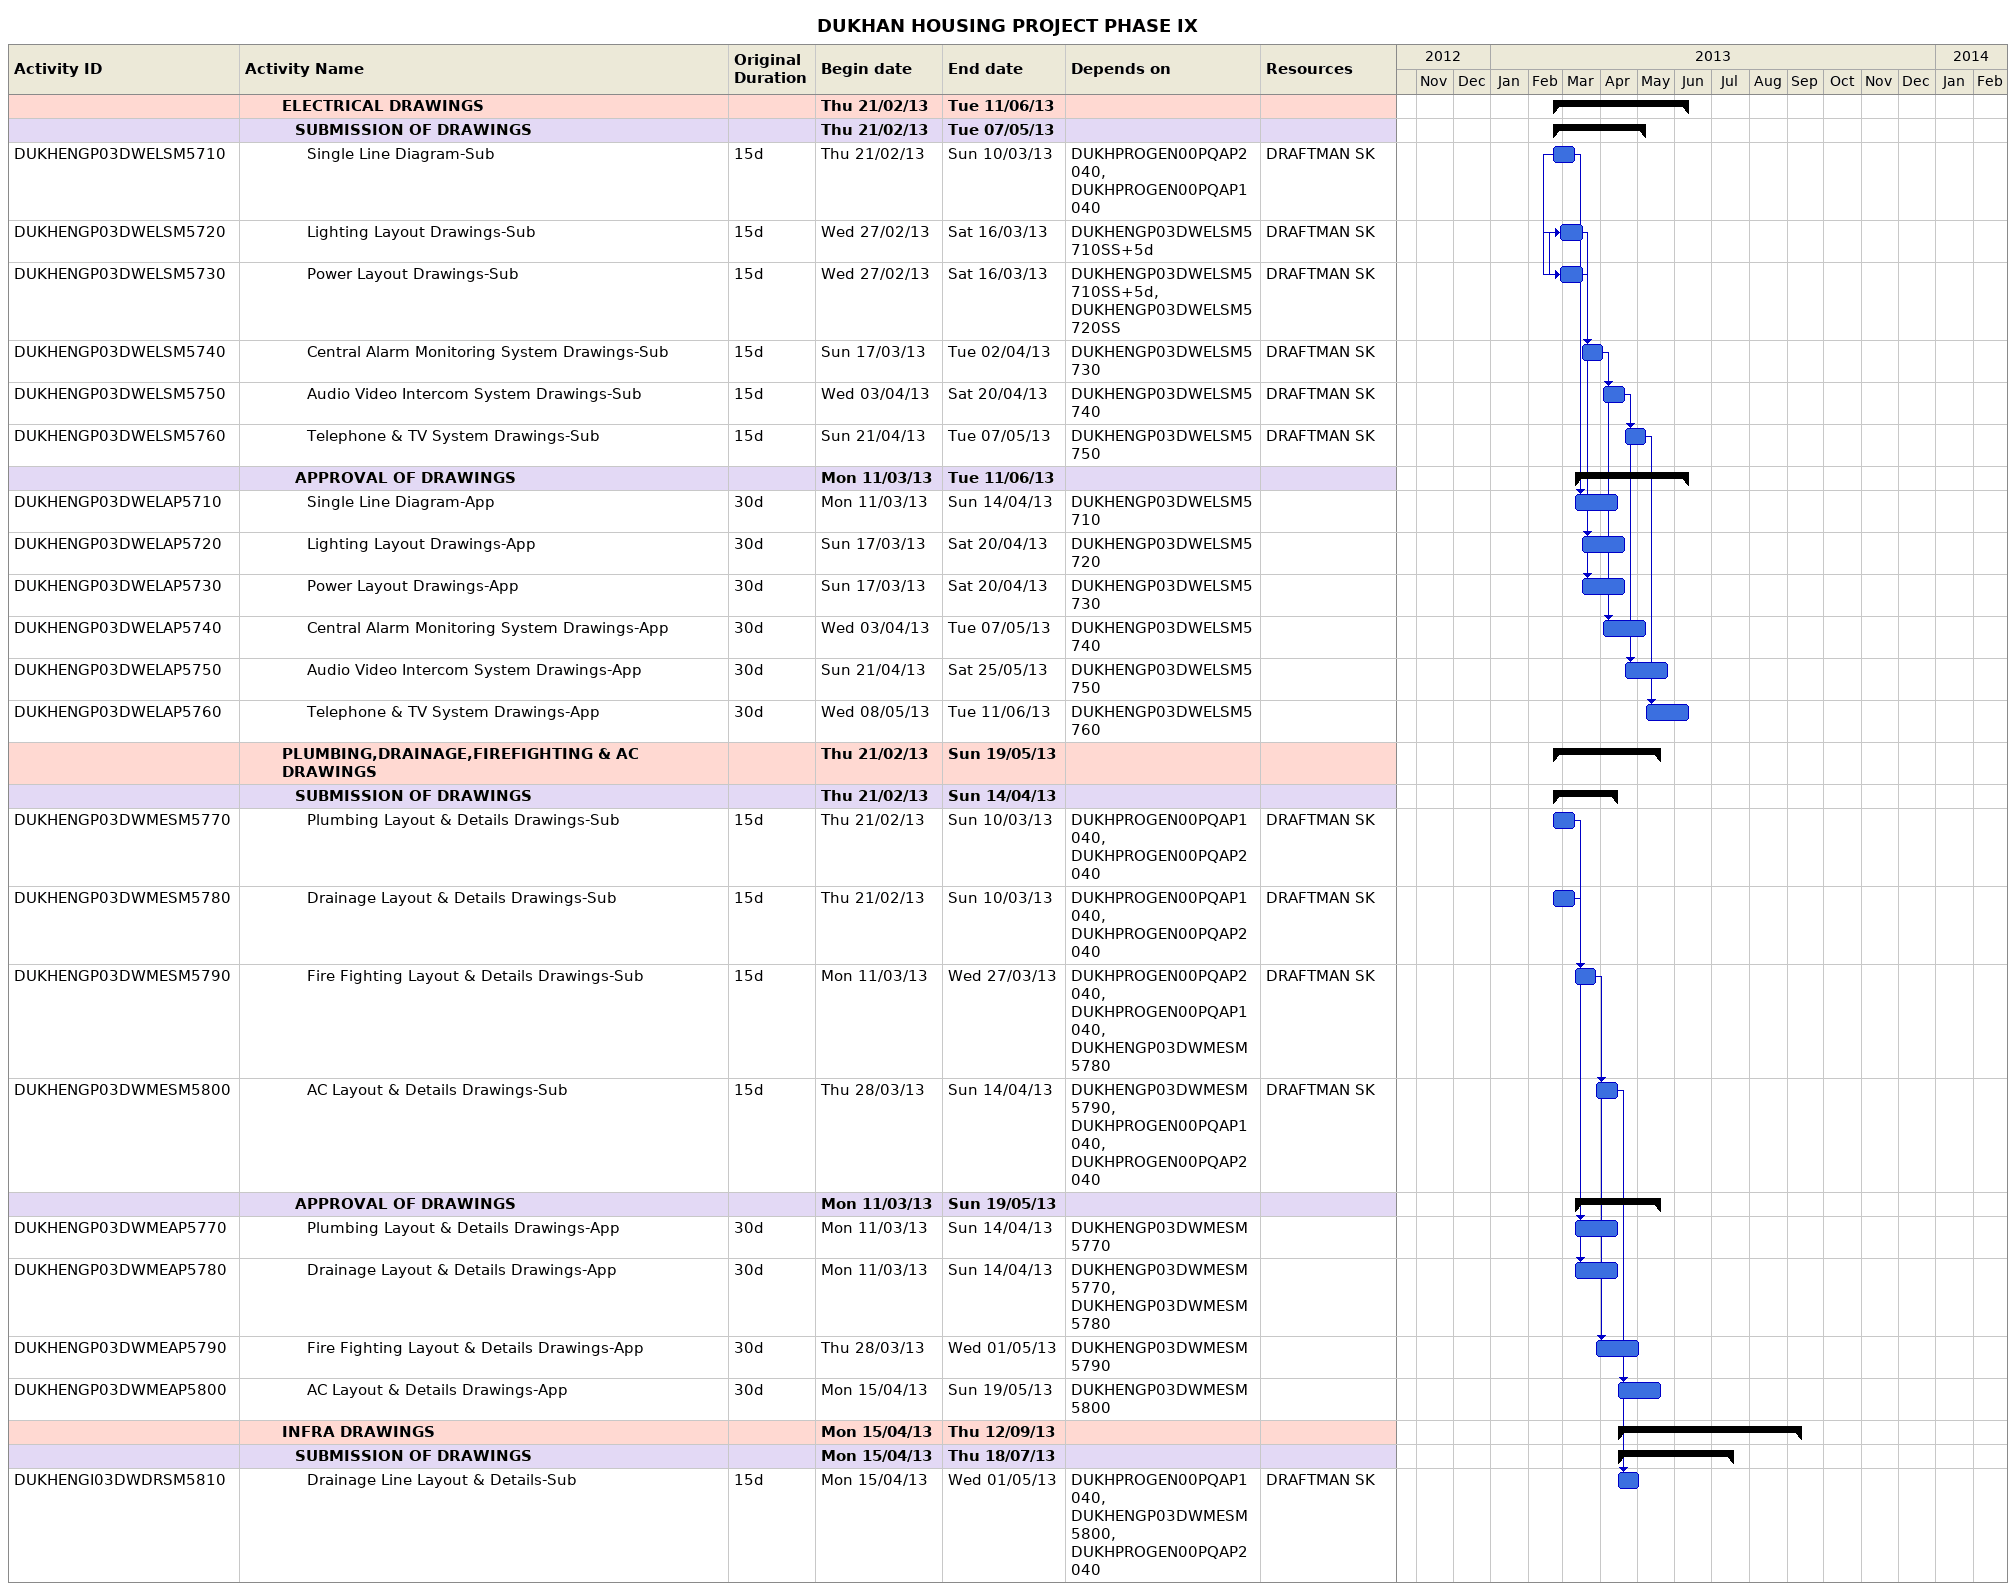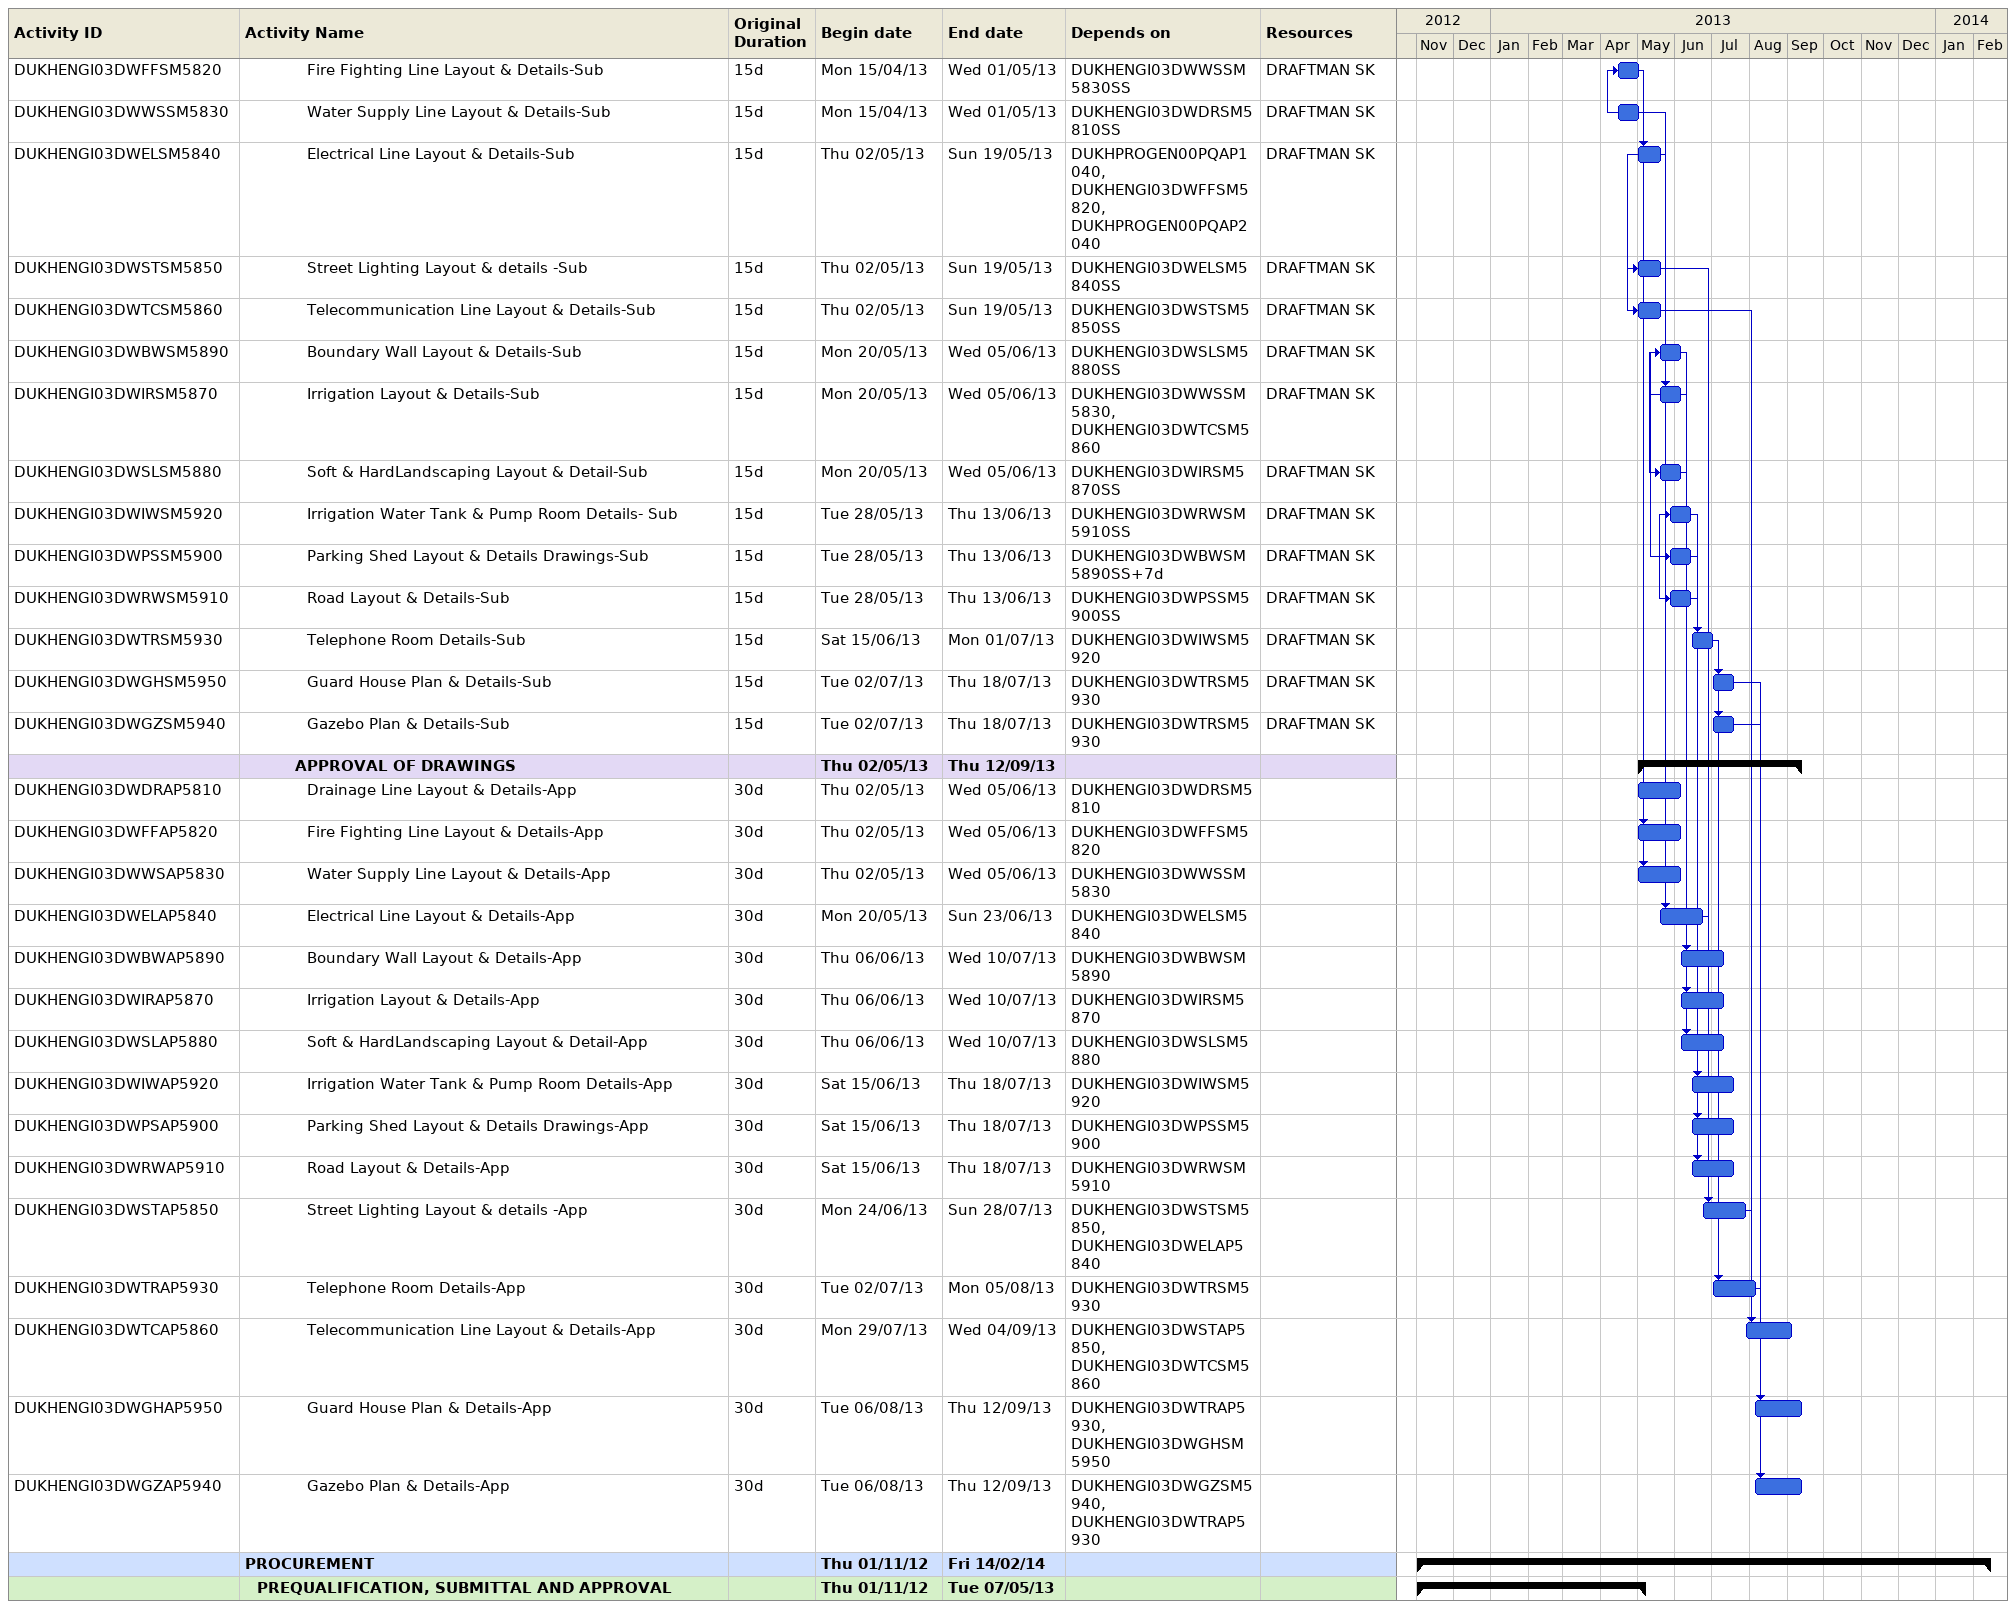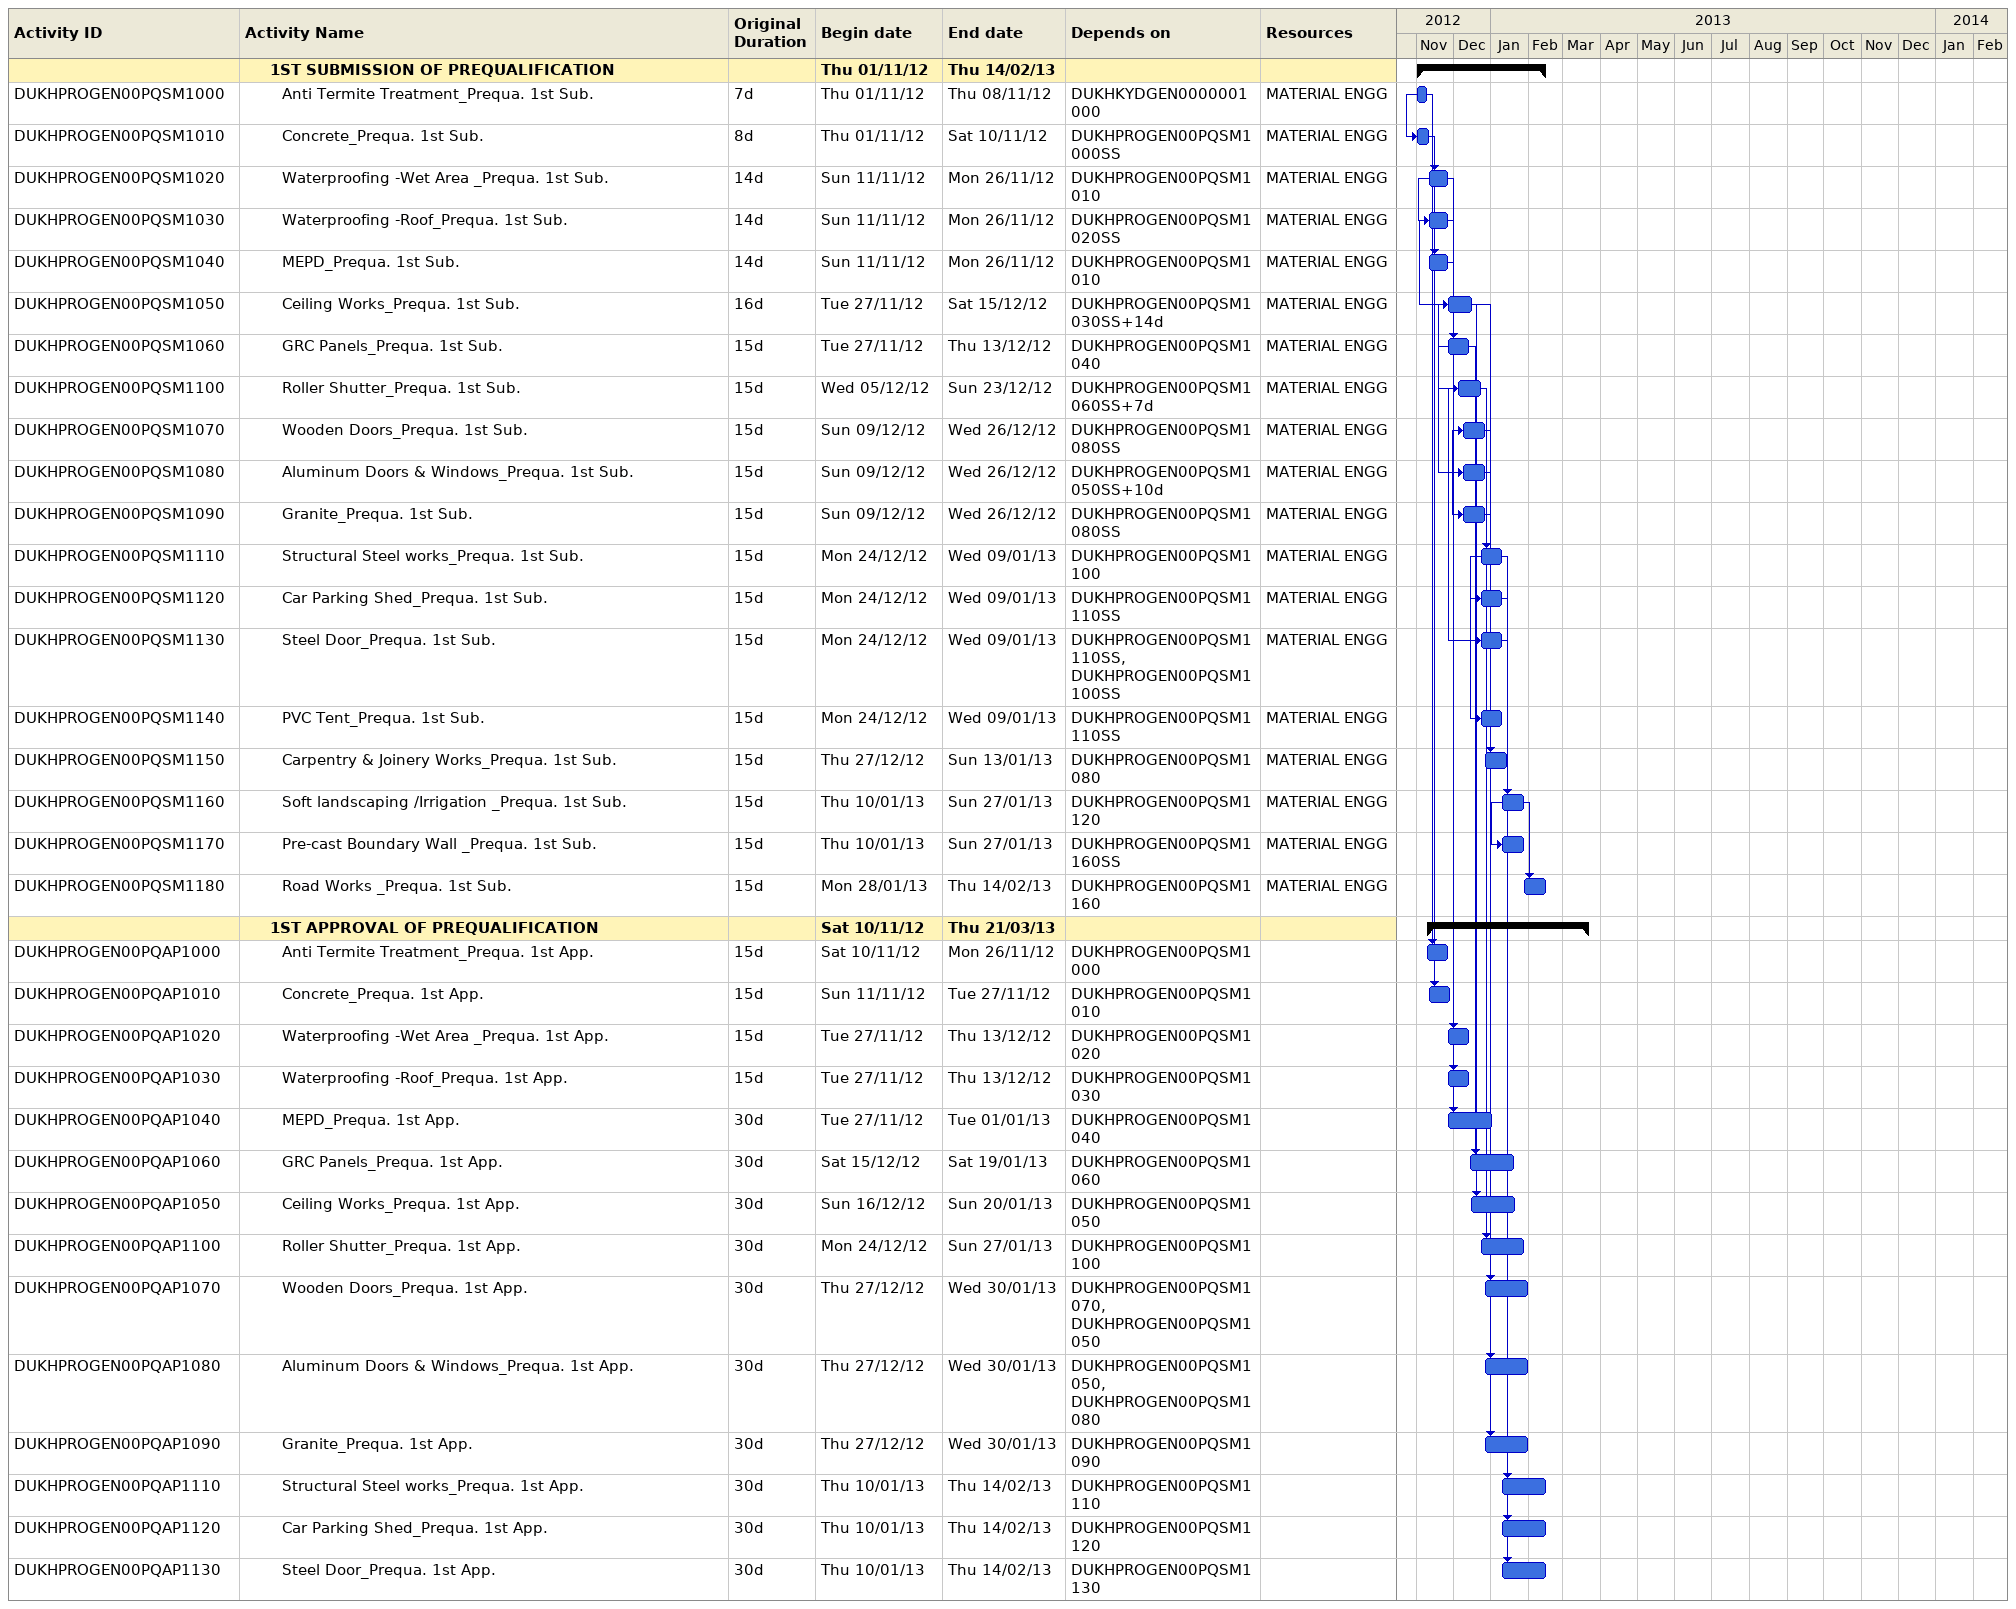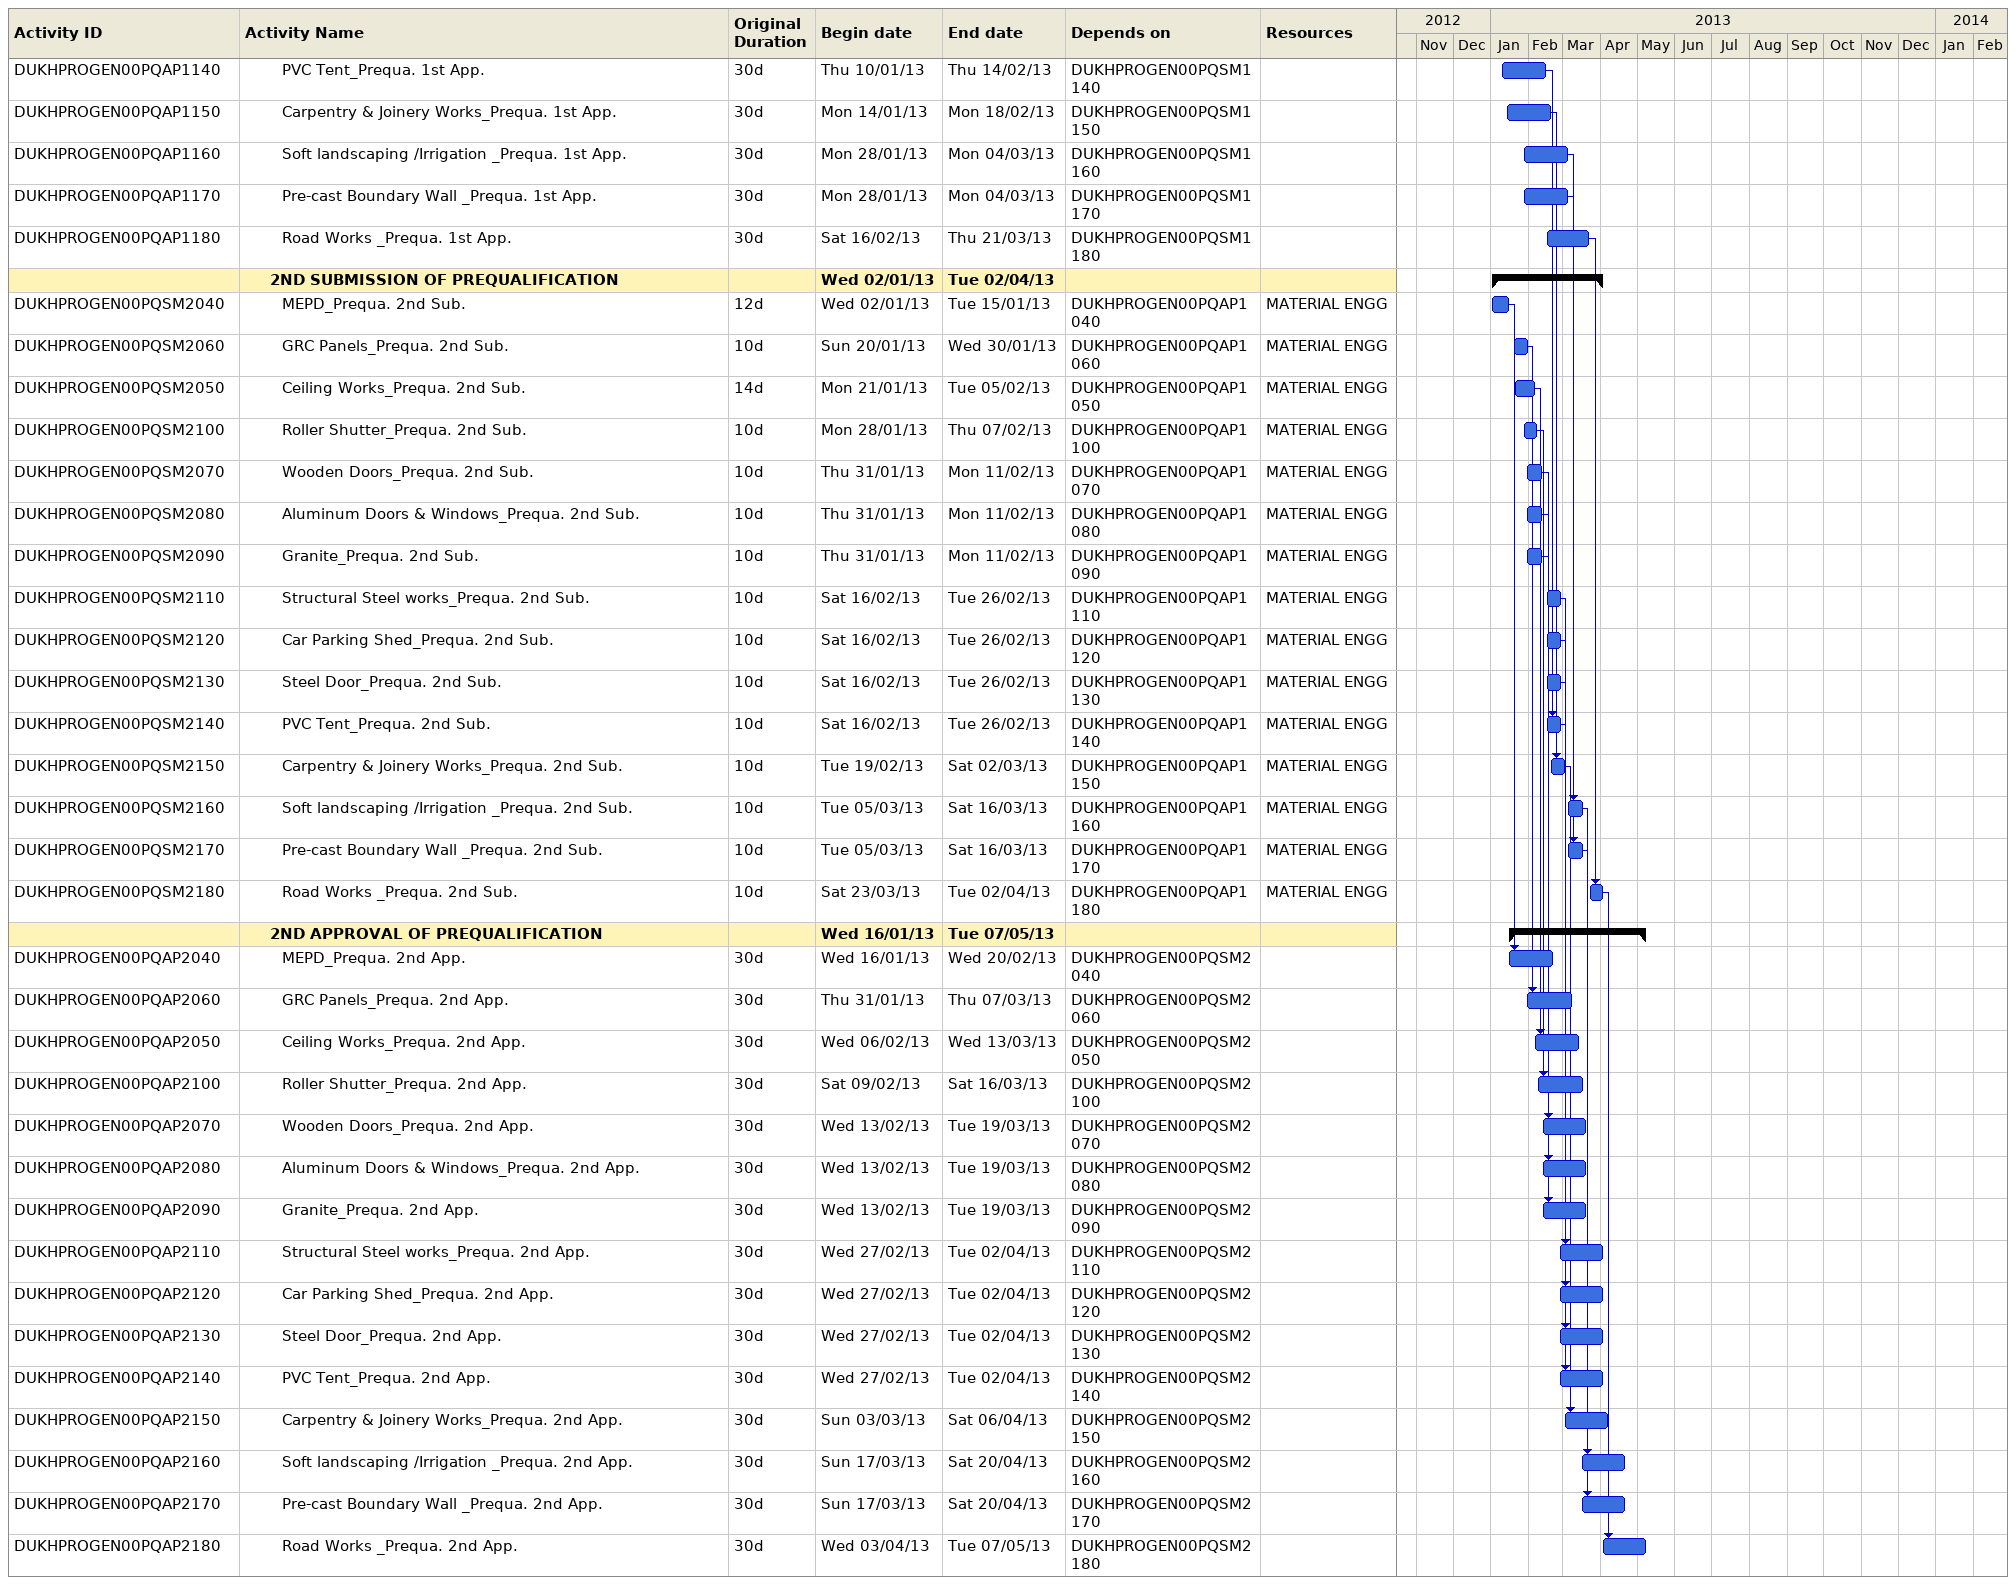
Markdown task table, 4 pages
DUKHAN HOUSING PROJECT PHASE IX

| ID | Level | Task | Original duration | Start | Finish | Predecessors | Resources |
|---|---|---|---|---|---|---|---|
|  | 4 | **ELECTRICAL DRAWINGS** |  | 2013-02-21 | 2013-06-11 |  |  |
|  | 5 | **SUBMISSION OF DRAWINGS** |  | 2013-02-21 | 2013-05-07 |  |  |
| DUKHENGP03DWELSM5710 | 6 | Single Line Diagram-Sub | 15d | 2013-02-21 | 2013-03-10 | DUKHPROGEN00PQAP2040, DUKHPROGEN00PQAP1040 | DRAFTMAN SK |
| DUKHENGP03DWELSM5720 | 6 | Lighting Layout Drawings-Sub | 15d | 2013-02-27 | 2013-03-16 | DUKHENGP03DWELSM5710SS+5d | DRAFTMAN SK |
| DUKHENGP03DWELSM5730 | 6 | Power Layout Drawings-Sub | 15d | 2013-02-27 | 2013-03-16 | DUKHENGP03DWELSM5710SS+5d, DUKHENGP03DWELSM5720SS | DRAFTMAN SK |
| DUKHENGP03DWELSM5740 | 6 | Central Alarm Monitoring System Drawings-Sub | 15d | 2013-03-17 | 2013-04-02 | DUKHENGP03DWELSM5730 | DRAFTMAN SK |
| DUKHENGP03DWELSM5750 | 6 | Audio Video Intercom System Drawings-Sub | 15d | 2013-04-03 | 2013-04-20 | DUKHENGP03DWELSM5740 | DRAFTMAN SK |
| DUKHENGP03DWELSM5760 | 6 | Telephone & TV System Drawings-Sub | 15d | 2013-04-21 | 2013-05-07 | DUKHENGP03DWELSM5750 | DRAFTMAN SK |
|  | 5 | **APPROVAL OF DRAWINGS** |  | 2013-03-11 | 2013-06-11 |  |  |
| DUKHENGP03DWELAP5710 | 6 | Single Line Diagram-App | 30d | 2013-03-11 | 2013-04-14 | DUKHENGP03DWELSM5710 |  |
| DUKHENGP03DWELAP5720 | 6 | Lighting Layout Drawings-App | 30d | 2013-03-17 | 2013-04-20 | DUKHENGP03DWELSM5720 |  |
| DUKHENGP03DWELAP5730 | 6 | Power Layout Drawings-App | 30d | 2013-03-17 | 2013-04-20 | DUKHENGP03DWELSM5730 |  |
| DUKHENGP03DWELAP5740 | 6 | Central Alarm Monitoring System Drawings-App | 30d | 2013-04-03 | 2013-05-07 | DUKHENGP03DWELSM5740 |  |
| DUKHENGP03DWELAP5750 | 6 | Audio Video Intercom System Drawings-App | 30d | 2013-04-21 | 2013-05-25 | DUKHENGP03DWELSM5750 |  |
| DUKHENGP03DWELAP5760 | 6 | Telephone & TV System Drawings-App | 30d | 2013-05-08 | 2013-06-11 | DUKHENGP03DWELSM5760 |  |
|  | 4 | **PLUMBING,DRAINAGE,FIREFIGHTING & AC DRAWINGS** |  | 2013-02-21 | 2013-05-19 |  |  |
|  | 5 | **SUBMISSION OF DRAWINGS** |  | 2013-02-21 | 2013-04-14 |  |  |
| DUKHENGP03DWMESM5770 | 6 | Plumbing Layout & Details Drawings-Sub | 15d | 2013-02-21 | 2013-03-10 | DUKHPROGEN00PQAP1040, DUKHPROGEN00PQAP2040 | DRAFTMAN SK |
| DUKHENGP03DWMESM5780 | 6 | Drainage Layout & Details Drawings-Sub | 15d | 2013-02-21 | 2013-03-10 | DUKHPROGEN00PQAP1040, DUKHPROGEN00PQAP2040 | DRAFTMAN SK |
| DUKHENGP03DWMESM5790 | 6 | Fire Fighting Layout & Details Drawings-Sub | 15d | 2013-03-11 | 2013-03-27 | DUKHPROGEN00PQAP2040, DUKHPROGEN00PQAP1040, DUKHENGP03DWMESM5780 | DRAFTMAN SK |
| DUKHENGP03DWMESM5800 | 6 | AC Layout & Details Drawings-Sub | 15d | 2013-03-28 | 2013-04-14 | DUKHENGP03DWMESM5790, DUKHPROGEN00PQAP1040, DUKHPROGEN00PQAP2040 | DRAFTMAN SK |
|  | 5 | **APPROVAL OF DRAWINGS** |  | 2013-03-11 | 2013-05-19 |  |  |
| DUKHENGP03DWMEAP5770 | 6 | Plumbing Layout & Details Drawings-App | 30d | 2013-03-11 | 2013-04-14 | DUKHENGP03DWMESM5770 |  |
| DUKHENGP03DWMEAP5780 | 6 | Drainage Layout & Details Drawings-App | 30d | 2013-03-11 | 2013-04-14 | DUKHENGP03DWMESM5770, DUKHENGP03DWMESM5780 |  |
| DUKHENGP03DWMEAP5790 | 6 | Fire Fighting Layout & Details Drawings-App | 30d | 2013-03-28 | 2013-05-01 | DUKHENGP03DWMESM5790 |  |
| DUKHENGP03DWMEAP5800 | 6 | AC Layout & Details Drawings-App | 30d | 2013-04-15 | 2013-05-19 | DUKHENGP03DWMESM5800 |  |
|  | 4 | **INFRA DRAWINGS** |  | 2013-04-15 | 2013-09-12 |  |  |
|  | 5 | **SUBMISSION OF DRAWINGS** |  | 2013-04-15 | 2013-07-18 |  |  |
| DUKHENGI03DWDRSM5810 | 6 | Drainage Line Layout & Details-Sub | 15d | 2013-04-15 | 2013-05-01 | DUKHPROGEN00PQAP1040, DUKHENGP03DWMESM5800, DUKHPROGEN00PQAP2040 | DRAFTMAN SK |
| DUKHENGI03DWFFSM5820 | 6 | Fire Fighting Line Layout & Details-Sub | 15d | 2013-04-15 | 2013-05-01 | DUKHENGI03DWWSSM5830SS | DRAFTMAN SK |
| DUKHENGI03DWWSSM5830 | 6 | Water Supply Line Layout & Details-Sub | 15d | 2013-04-15 | 2013-05-01 | DUKHENGI03DWDRSM5810SS | DRAFTMAN SK |
| DUKHENGI03DWELSM5840 | 6 | Electrical Line Layout & Details-Sub | 15d | 2013-05-02 | 2013-05-19 | DUKHPROGEN00PQAP1040, DUKHENGI03DWFFSM5820, DUKHPROGEN00PQAP2040 | DRAFTMAN SK |
| DUKHENGI03DWSTSM5850 | 6 | Street Lighting Layout & details -Sub | 15d | 2013-05-02 | 2013-05-19 | DUKHENGI03DWELSM5840SS | DRAFTMAN SK |
| DUKHENGI03DWTCSM5860 | 6 | Telecommunication Line Layout & Details-Sub | 15d | 2013-05-02 | 2013-05-19 | DUKHENGI03DWSTSM5850SS | DRAFTMAN SK |
| DUKHENGI03DWBWSM5890 | 6 | Boundary Wall Layout & Details-Sub | 15d | 2013-05-20 | 2013-06-05 | DUKHENGI03DWSLSM5880SS | DRAFTMAN SK |
| DUKHENGI03DWIRSM5870 | 6 | Irrigation Layout & Details-Sub | 15d | 2013-05-20 | 2013-06-05 | DUKHENGI03DWWSSM5830, DUKHENGI03DWTCSM5860 | DRAFTMAN SK |
| DUKHENGI03DWSLSM5880 | 6 | Soft & HardLandscaping Layout & Detail-Sub | 15d | 2013-05-20 | 2013-06-05 | DUKHENGI03DWIRSM5870SS | DRAFTMAN SK |
| DUKHENGI03DWIWSM5920 | 6 | Irrigation Water Tank & Pump Room Details- Sub | 15d | 2013-05-28 | 2013-06-13 | DUKHENGI03DWRWSM5910SS | DRAFTMAN SK |
| DUKHENGI03DWPSSM5900 | 6 | Parking Shed Layout & Details Drawings-Sub | 15d | 2013-05-28 | 2013-06-13 | DUKHENGI03DWBWSM5890SS+7d | DRAFTMAN SK |
| DUKHENGI03DWRWSM5910 | 6 | Road Layout & Details-Sub | 15d | 2013-05-28 | 2013-06-13 | DUKHENGI03DWPSSM5900SS | DRAFTMAN SK |
| DUKHENGI03DWTRSM5930 | 6 | Telephone Room Details-Sub | 15d | 2013-06-15 | 2013-07-01 | DUKHENGI03DWIWSM5920 | DRAFTMAN SK |
| DUKHENGI03DWGHSM5950 | 6 | Guard House Plan & Details-Sub | 15d | 2013-07-02 | 2013-07-18 | DUKHENGI03DWTRSM5930 | DRAFTMAN SK |
| DUKHENGI03DWGZSM5940 | 6 | Gazebo Plan & Details-Sub | 15d | 2013-07-02 | 2013-07-18 | DUKHENGI03DWTRSM5930 | DRAFTMAN SK |
|  | 5 | **APPROVAL OF DRAWINGS** |  | 2013-05-02 | 2013-09-12 |  |  |
| DUKHENGI03DWDRAP5810 | 6 | Drainage Line Layout & Details-App | 30d | 2013-05-02 | 2013-06-05 | DUKHENGI03DWDRSM5810 |  |
| DUKHENGI03DWFFAP5820 | 6 | Fire Fighting Line Layout & Details-App | 30d | 2013-05-02 | 2013-06-05 | DUKHENGI03DWFFSM5820 |  |
| DUKHENGI03DWWSAP5830 | 6 | Water Supply Line Layout & Details-App | 30d | 2013-05-02 | 2013-06-05 | DUKHENGI03DWWSSM5830 |  |
| DUKHENGI03DWELAP5840 | 6 | Electrical Line Layout & Details-App | 30d | 2013-05-20 | 2013-06-23 | DUKHENGI03DWELSM5840 |  |
| DUKHENGI03DWBWAP5890 | 6 | Boundary Wall Layout & Details-App | 30d | 2013-06-06 | 2013-07-10 | DUKHENGI03DWBWSM5890 |  |
| DUKHENGI03DWIRAP5870 | 6 | Irrigation Layout & Details-App | 30d | 2013-06-06 | 2013-07-10 | DUKHENGI03DWIRSM5870 |  |
| DUKHENGI03DWSLAP5880 | 6 | Soft & HardLandscaping Layout & Detail-App | 30d | 2013-06-06 | 2013-07-10 | DUKHENGI03DWSLSM5880 |  |
| DUKHENGI03DWIWAP5920 | 6 | Irrigation Water Tank & Pump Room Details-App | 30d | 2013-06-15 | 2013-07-18 | DUKHENGI03DWIWSM5920 |  |
| DUKHENGI03DWPSAP5900 | 6 | Parking Shed Layout & Details Drawings-App | 30d | 2013-06-15 | 2013-07-18 | DUKHENGI03DWPSSM5900 |  |
| DUKHENGI03DWRWAP5910 | 6 | Road Layout & Details-App | 30d | 2013-06-15 | 2013-07-18 | DUKHENGI03DWRWSM5910 |  |
| DUKHENGI03DWSTAP5850 | 6 | Street Lighting Layout & details -App | 30d | 2013-06-24 | 2013-07-28 | DUKHENGI03DWSTSM5850, DUKHENGI03DWELAP5840 |  |
| DUKHENGI03DWTRAP5930 | 6 | Telephone Room Details-App | 30d | 2013-07-02 | 2013-08-05 | DUKHENGI03DWTRSM5930 |  |
| DUKHENGI03DWTCAP5860 | 6 | Telecommunication Line Layout & Details-App | 30d | 2013-07-29 | 2013-09-04 | DUKHENGI03DWSTAP5850, DUKHENGI03DWTCSM5860 |  |
| DUKHENGI03DWGHAP5950 | 6 | Guard House Plan & Details-App | 30d | 2013-08-06 | 2013-09-12 | DUKHENGI03DWTRAP5930, DUKHENGI03DWGHSM5950 |  |
| DUKHENGI03DWGZAP5940 | 6 | Gazebo Plan & Details-App | 30d | 2013-08-06 | 2013-09-12 | DUKHENGI03DWGZSM5940, DUKHENGI03DWTRAP5930 |  |
|  | 1 | **PROCUREMENT** |  | 2012-11-01 | 2014-02-14 |  |  |
|  | 2 | **PREQUALIFICATION, SUBMITTAL AND APPROVAL** |  | 2012-11-01 | 2013-05-07 |  |  |
|  | 3 | **1ST SUBMISSION OF PREQUALIFICATION** |  | 2012-11-01 | 2013-02-14 |  |  |
| DUKHPROGEN00PQSM1000 | 4 | Anti Termite Treatment_Prequa. 1st Sub. | 7d | 2012-11-01 | 2012-11-08 | DUKHKYDGEN0000001000 | MATERIAL ENGG |
| DUKHPROGEN00PQSM1010 | 4 | Concrete_Prequa. 1st Sub. | 8d | 2012-11-01 | 2012-11-10 | DUKHPROGEN00PQSM1000SS | MATERIAL ENGG |
| DUKHPROGEN00PQSM1020 | 4 | Waterproofing -Wet Area _Prequa. 1st Sub. | 14d | 2012-11-11 | 2012-11-26 | DUKHPROGEN00PQSM1010 | MATERIAL ENGG |
| DUKHPROGEN00PQSM1030 | 4 | Waterproofing -Roof_Prequa. 1st Sub. | 14d | 2012-11-11 | 2012-11-26 | DUKHPROGEN00PQSM1020SS | MATERIAL ENGG |
| DUKHPROGEN00PQSM1040 | 4 | MEPD_Prequa. 1st Sub. | 14d | 2012-11-11 | 2012-11-26 | DUKHPROGEN00PQSM1010 | MATERIAL ENGG |
| DUKHPROGEN00PQSM1050 | 4 | Ceiling Works_Prequa. 1st Sub. | 16d | 2012-11-27 | 2012-12-15 | DUKHPROGEN00PQSM1030SS+14d | MATERIAL ENGG |
| DUKHPROGEN00PQSM1060 | 4 | GRC Panels_Prequa. 1st Sub. | 15d | 2012-11-27 | 2012-12-13 | DUKHPROGEN00PQSM1040 | MATERIAL ENGG |
| DUKHPROGEN00PQSM1100 | 4 | Roller Shutter_Prequa. 1st Sub. | 15d | 2012-12-05 | 2012-12-23 | DUKHPROGEN00PQSM1060SS+7d | MATERIAL ENGG |
| DUKHPROGEN00PQSM1070 | 4 | Wooden Doors_Prequa. 1st Sub. | 15d | 2012-12-09 | 2012-12-26 | DUKHPROGEN00PQSM1080SS | MATERIAL ENGG |
| DUKHPROGEN00PQSM1080 | 4 | Aluminum Doors & Windows_Prequa. 1st Sub. | 15d | 2012-12-09 | 2012-12-26 | DUKHPROGEN00PQSM1050SS+10d | MATERIAL ENGG |
| DUKHPROGEN00PQSM1090 | 4 | Granite_Prequa. 1st Sub. | 15d | 2012-12-09 | 2012-12-26 | DUKHPROGEN00PQSM1080SS | MATERIAL ENGG |
| DUKHPROGEN00PQSM1110 | 4 | Structural Steel works_Prequa. 1st Sub. | 15d | 2012-12-24 | 2013-01-09 | DUKHPROGEN00PQSM1100 | MATERIAL ENGG |
| DUKHPROGEN00PQSM1120 | 4 | Car Parking Shed_Prequa. 1st Sub. | 15d | 2012-12-24 | 2013-01-09 | DUKHPROGEN00PQSM1110SS | MATERIAL ENGG |
| DUKHPROGEN00PQSM1130 | 4 | Steel Door_Prequa. 1st Sub. | 15d | 2012-12-24 | 2013-01-09 | DUKHPROGEN00PQSM1110SS, DUKHPROGEN00PQSM1100SS | MATERIAL ENGG |
| DUKHPROGEN00PQSM1140 | 4 | PVC Tent_Prequa. 1st Sub. | 15d | 2012-12-24 | 2013-01-09 | DUKHPROGEN00PQSM1110SS | MATERIAL ENGG |
| DUKHPROGEN00PQSM1150 | 4 | Carpentry & Joinery Works_Prequa. 1st Sub. | 15d | 2012-12-27 | 2013-01-13 | DUKHPROGEN00PQSM1080 | MATERIAL ENGG |
| DUKHPROGEN00PQSM1160 | 4 | Soft landscaping /Irrigation _Prequa. 1st Sub. | 15d | 2013-01-10 | 2013-01-27 | DUKHPROGEN00PQSM1120 | MATERIAL ENGG |
| DUKHPROGEN00PQSM1170 | 4 | Pre-cast Boundary Wall _Prequa. 1st Sub. | 15d | 2013-01-10 | 2013-01-27 | DUKHPROGEN00PQSM1160SS | MATERIAL ENGG |
| DUKHPROGEN00PQSM1180 | 4 | Road Works _Prequa. 1st Sub. | 15d | 2013-01-28 | 2013-02-14 | DUKHPROGEN00PQSM1160 | MATERIAL ENGG |
|  | 3 | **1ST APPROVAL OF PREQUALIFICATION** |  | 2012-11-10 | 2013-03-21 |  |  |
| DUKHPROGEN00PQAP1000 | 4 | Anti Termite Treatment_Prequa. 1st App. | 15d | 2012-11-10 | 2012-11-26 | DUKHPROGEN00PQSM1000 |  |
| DUKHPROGEN00PQAP1010 | 4 | Concrete_Prequa. 1st App. | 15d | 2012-11-11 | 2012-11-27 | DUKHPROGEN00PQSM1010 |  |
| DUKHPROGEN00PQAP1020 | 4 | Waterproofing -Wet Area _Prequa. 1st App. | 15d | 2012-11-27 | 2012-12-13 | DUKHPROGEN00PQSM1020 |  |
| DUKHPROGEN00PQAP1030 | 4 | Waterproofing -Roof_Prequa. 1st App. | 15d | 2012-11-27 | 2012-12-13 | DUKHPROGEN00PQSM1030 |  |
| DUKHPROGEN00PQAP1040 | 4 | MEPD_Prequa. 1st App. | 30d | 2012-11-27 | 2013-01-01 | DUKHPROGEN00PQSM1040 |  |
| DUKHPROGEN00PQAP1060 | 4 | GRC Panels_Prequa. 1st App. | 30d | 2012-12-15 | 2013-01-19 | DUKHPROGEN00PQSM1060 |  |
| DUKHPROGEN00PQAP1050 | 4 | Ceiling Works_Prequa. 1st App. | 30d | 2012-12-16 | 2013-01-20 | DUKHPROGEN00PQSM1050 |  |
| DUKHPROGEN00PQAP1100 | 4 | Roller Shutter_Prequa. 1st App. | 30d | 2012-12-24 | 2013-01-27 | DUKHPROGEN00PQSM1100 |  |
| DUKHPROGEN00PQAP1070 | 4 | Wooden Doors_Prequa. 1st App. | 30d | 2012-12-27 | 2013-01-30 | DUKHPROGEN00PQSM1070, DUKHPROGEN00PQSM1050 |  |
| DUKHPROGEN00PQAP1080 | 4 | Aluminum Doors & Windows_Prequa. 1st App. | 30d | 2012-12-27 | 2013-01-30 | DUKHPROGEN00PQSM1050, DUKHPROGEN00PQSM1080 |  |
| DUKHPROGEN00PQAP1090 | 4 | Granite_Prequa. 1st App. | 30d | 2012-12-27 | 2013-01-30 | DUKHPROGEN00PQSM1090 |  |
| DUKHPROGEN00PQAP1110 | 4 | Structural Steel works_Prequa. 1st App. | 30d | 2013-01-10 | 2013-02-14 | DUKHPROGEN00PQSM1110 |  |
| DUKHPROGEN00PQAP1120 | 4 | Car Parking Shed_Prequa. 1st App. | 30d | 2013-01-10 | 2013-02-14 | DUKHPROGEN00PQSM1120 |  |
| DUKHPROGEN00PQAP1130 | 4 | Steel Door_Prequa. 1st App. | 30d | 2013-01-10 | 2013-02-14 | DUKHPROGEN00PQSM1130 |  |
| DUKHPROGEN00PQAP1140 | 4 | PVC Tent_Prequa. 1st App. | 30d | 2013-01-10 | 2013-02-14 | DUKHPROGEN00PQSM1140 |  |
| DUKHPROGEN00PQAP1150 | 4 | Carpentry & Joinery Works_Prequa. 1st App. | 30d | 2013-01-14 | 2013-02-18 | DUKHPROGEN00PQSM1150 |  |
| DUKHPROGEN00PQAP1160 | 4 | Soft landscaping /Irrigation _Prequa. 1st App. | 30d | 2013-01-28 | 2013-03-04 | DUKHPROGEN00PQSM1160 |  |
| DUKHPROGEN00PQAP1170 | 4 | Pre-cast Boundary Wall _Prequa. 1st App. | 30d | 2013-01-28 | 2013-03-04 | DUKHPROGEN00PQSM1170 |  |
| DUKHPROGEN00PQAP1180 | 4 | Road Works _Prequa. 1st App. | 30d | 2013-02-16 | 2013-03-21 | DUKHPROGEN00PQSM1180 |  |
|  | 3 | **2ND SUBMISSION OF PREQUALIFICATION** |  | 2013-01-02 | 2013-04-02 |  |  |
| DUKHPROGEN00PQSM2040 | 4 | MEPD_Prequa. 2nd Sub. | 12d | 2013-01-02 | 2013-01-15 | DUKHPROGEN00PQAP1040 | MATERIAL ENGG |
| DUKHPROGEN00PQSM2060 | 4 | GRC Panels_Prequa. 2nd Sub. | 10d | 2013-01-20 | 2013-01-30 | DUKHPROGEN00PQAP1060 | MATERIAL ENGG |
| DUKHPROGEN00PQSM2050 | 4 | Ceiling Works_Prequa. 2nd Sub. | 14d | 2013-01-21 | 2013-02-05 | DUKHPROGEN00PQAP1050 | MATERIAL ENGG |
| DUKHPROGEN00PQSM2100 | 4 | Roller Shutter_Prequa. 2nd Sub. | 10d | 2013-01-28 | 2013-02-07 | DUKHPROGEN00PQAP1100 | MATERIAL ENGG |
| DUKHPROGEN00PQSM2070 | 4 | Wooden Doors_Prequa. 2nd Sub. | 10d | 2013-01-31 | 2013-02-11 | DUKHPROGEN00PQAP1070 | MATERIAL ENGG |
| DUKHPROGEN00PQSM2080 | 4 | Aluminum Doors & Windows_Prequa. 2nd Sub. | 10d | 2013-01-31 | 2013-02-11 | DUKHPROGEN00PQAP1080 | MATERIAL ENGG |
| DUKHPROGEN00PQSM2090 | 4 | Granite_Prequa. 2nd Sub. | 10d | 2013-01-31 | 2013-02-11 | DUKHPROGEN00PQAP1090 | MATERIAL ENGG |
| DUKHPROGEN00PQSM2110 | 4 | Structural Steel works_Prequa. 2nd Sub. | 10d | 2013-02-16 | 2013-02-26 | DUKHPROGEN00PQAP1110 | MATERIAL ENGG |
| DUKHPROGEN00PQSM2120 | 4 | Car Parking Shed_Prequa. 2nd Sub. | 10d | 2013-02-16 | 2013-02-26 | DUKHPROGEN00PQAP1120 | MATERIAL ENGG |
| DUKHPROGEN00PQSM2130 | 4 | Steel Door_Prequa. 2nd Sub. | 10d | 2013-02-16 | 2013-02-26 | DUKHPROGEN00PQAP1130 | MATERIAL ENGG |
| DUKHPROGEN00PQSM2140 | 4 | PVC Tent_Prequa. 2nd Sub. | 10d | 2013-02-16 | 2013-02-26 | DUKHPROGEN00PQAP1140 | MATERIAL ENGG |
| DUKHPROGEN00PQSM2150 | 4 | Carpentry & Joinery Works_Prequa. 2nd Sub. | 10d | 2013-02-19 | 2013-03-02 | DUKHPROGEN00PQAP1150 | MATERIAL ENGG |
| DUKHPROGEN00PQSM2160 | 4 | Soft landscaping /Irrigation _Prequa. 2nd Sub. | 10d | 2013-03-05 | 2013-03-16 | DUKHPROGEN00PQAP1160 | MATERIAL ENGG |
| DUKHPROGEN00PQSM2170 | 4 | Pre-cast Boundary Wall _Prequa. 2nd Sub. | 10d | 2013-03-05 | 2013-03-16 | DUKHPROGEN00PQAP1170 | MATERIAL ENGG |
| DUKHPROGEN00PQSM2180 | 4 | Road Works _Prequa. 2nd Sub. | 10d | 2013-03-23 | 2013-04-02 | DUKHPROGEN00PQAP1180 | MATERIAL ENGG |
|  | 3 | **2ND APPROVAL OF PREQUALIFICATION** |  | 2013-01-16 | 2013-05-07 |  |  |
| DUKHPROGEN00PQAP2040 | 4 | MEPD_Prequa. 2nd App. | 30d | 2013-01-16 | 2013-02-20 | DUKHPROGEN00PQSM2040 |  |
| DUKHPROGEN00PQAP2060 | 4 | GRC Panels_Prequa. 2nd App. | 30d | 2013-01-31 | 2013-03-07 | DUKHPROGEN00PQSM2060 |  |
| DUKHPROGEN00PQAP2050 | 4 | Ceiling Works_Prequa. 2nd App. | 30d | 2013-02-06 | 2013-03-13 | DUKHPROGEN00PQSM2050 |  |
| DUKHPROGEN00PQAP2100 | 4 | Roller Shutter_Prequa. 2nd App. | 30d | 2013-02-09 | 2013-03-16 | DUKHPROGEN00PQSM2100 |  |
| DUKHPROGEN00PQAP2070 | 4 | Wooden Doors_Prequa. 2nd App. | 30d | 2013-02-13 | 2013-03-19 | DUKHPROGEN00PQSM2070 |  |
| DUKHPROGEN00PQAP2080 | 4 | Aluminum Doors & Windows_Prequa. 2nd App. | 30d | 2013-02-13 | 2013-03-19 | DUKHPROGEN00PQSM2080 |  |
| DUKHPROGEN00PQAP2090 | 4 | Granite_Prequa. 2nd App. | 30d | 2013-02-13 | 2013-03-19 | DUKHPROGEN00PQSM2090 |  |
| DUKHPROGEN00PQAP2110 | 4 | Structural Steel works_Prequa. 2nd App. | 30d | 2013-02-27 | 2013-04-02 | DUKHPROGEN00PQSM2110 |  |
| DUKHPROGEN00PQAP2120 | 4 | Car Parking Shed_Prequa. 2nd App. | 30d | 2013-02-27 | 2013-04-02 | DUKHPROGEN00PQSM2120 |  |
| DUKHPROGEN00PQAP2130 | 4 | Steel Door_Prequa. 2nd App. | 30d | 2013-02-27 | 2013-04-02 | DUKHPROGEN00PQSM2130 |  |
| DUKHPROGEN00PQAP2140 | 4 | PVC Tent_Prequa. 2nd App. | 30d | 2013-02-27 | 2013-04-02 | DUKHPROGEN00PQSM2140 |  |
| DUKHPROGEN00PQAP2150 | 4 | Carpentry & Joinery Works_Prequa. 2nd App. | 30d | 2013-03-03 | 2013-04-06 | DUKHPROGEN00PQSM2150 |  |
| DUKHPROGEN00PQAP2160 | 4 | Soft landscaping /Irrigation _Prequa. 2nd App. | 30d | 2013-03-17 | 2013-04-20 | DUKHPROGEN00PQSM2160 |  |
| DUKHPROGEN00PQAP2170 | 4 | Pre-cast Boundary Wall _Prequa. 2nd App. | 30d | 2013-03-17 | 2013-04-20 | DUKHPROGEN00PQSM2170 |  |
| DUKHPROGEN00PQAP2180 | 4 | Road Works _Prequa. 2nd App. | 30d | 2013-04-03 | 2013-05-07 | DUKHPROGEN00PQSM2180 |  |
